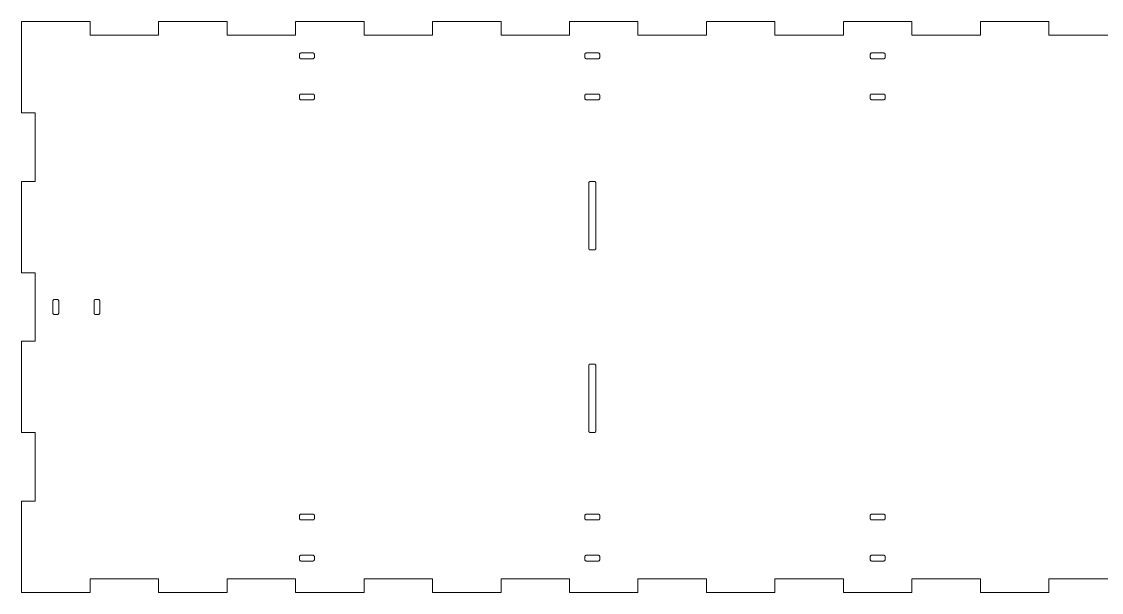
# Model space of a CAD drawing. Header units: millimetres. Extents: x 0 to 2766, y 0 to 982.
# Drawn here: x 1008 to 1481, y 0 to 250 of the extents above; entities that cross this region are included whole.
import ezdxf

# ---------------------------------------------------------------- set-up
doc = ezdxf.new("R2010")
doc.units = ezdxf.units.MM
doc.layers.add('CORTE', color=1, linetype='Continuous', lineweight=0)

msp = doc.modelspace()

# ---------------------------------------------------------------- linework, layer by layer
at = {"layer": 'CORTE'}
msp.add_lwpolyline([(1488, 244), (1458, 244), (1458, 250), (1428, 250), (1428, 244), (1398, 244), (1398, 250), (1368, 250), (1368, 244), (1338, 244), (1338, 250), (1308, 250), (1308, 244), (1278, 244), (1278, 250), (1248, 250), (1248, 244), (1218, 244), (1218, 250), (1188, 250), (1188, 244), (1158, 244), (1158, 250), (1128, 250), (1128, 244), (1098, 244), (1098, 250), (1068, 250), (1068, 244), (1038, 244), (1038, 250), (1008, 250), (1008, 210), (1014, 210), (1014, 180), (1008, 180), (1008, 140), (1014, 140), (1014, 110), (1008, 110), (1008, 70), (1014, 70), (1014, 40), (1008, 40), (1008, 0), (1008, 0), (1038, 0), (1038, 6), (1068, 6), (1068, 0), (1098, 0), (1098, 6), (1128, 6), (1128, 0), (1158, 0), (1158, 6), (1188, 6), (1188, 0), (1218, 0), (1218, 6), (1248, 6), (1248, 0), (1278, 0), (1278, 6), (1308, 6), (1308, 0), (1338, 0), (1338, 6), (1368, 6), (1368, 0), (1398, 0), (1398, 6), (1428, 6), (1428, 0), (1458, 0), (1458, 6), (1488, 6)], dxfattribs=at)
for points in [[(1135.65, 233.75), (1135.717179, 233.753773), (1135.783513, 233.765043), (1135.848167, 233.78367), (1135.91033, 233.809419), (1135.969219, 233.841965), (1136.024094, 233.880901), (1136.074264, 233.925736), (1136.119099, 233.975906), (1136.158035, 234.030781), (1136.190581, 234.08967), (1136.21633, 234.151833), (1136.234957, 234.216487), (1136.246227, 234.282821), (1136.25, 234.35), (1136.25, 235.65), (1136.246227, 235.717179), (1136.234957, 235.783513), (1136.21633, 235.848167), (1136.190581, 235.91033), (1136.158035, 235.969219), (1136.119099, 236.024094), (1136.074264, 236.074264), (1136.024094, 236.119099), (1135.969219, 236.158035), (1135.91033, 236.190581), (1135.848167, 236.21633), (1135.783513, 236.234957), (1135.717179, 236.246227), (1135.65, 236.25), (1130.35, 236.25), (1130.282821, 236.246227), (1130.216487, 236.234957), (1130.151833, 236.21633), (1130.08967, 236.190581), (1130.030781, 236.158035), (1129.975906, 236.119099), (1129.925736, 236.074264), (1129.880901, 236.024094), (1129.841965, 235.969219), (1129.809419, 235.91033), (1129.78367, 235.848167), (1129.765043, 235.783513), (1129.753773, 235.717179), (1129.75, 235.65), (1129.75, 234.35), (1129.753773, 234.282821), (1129.765043, 234.216487), (1129.78367, 234.151833), (1129.809419, 234.08967), (1129.841965, 234.030781), (1129.880901, 233.975906), (1129.925736, 233.925736), (1129.975906, 233.880901), (1130.030781, 233.841965), (1130.08967, 233.809419), (1130.151833, 233.78367), (1130.216487, 233.765043), (1130.282821, 233.753773), (1130.35, 233.75)], [(1260.65, 233.75), (1260.717179, 233.753773), (1260.783513, 233.765043), (1260.848167, 233.78367), (1260.91033, 233.809419), (1260.969219, 233.841965), (1261.024094, 233.880901), (1261.074264, 233.925736), (1261.119099, 233.975906), (1261.158035, 234.030781), (1261.190581, 234.08967), (1261.21633, 234.151833), (1261.234957, 234.216487), (1261.246227, 234.282821), (1261.25, 234.35), (1261.25, 235.65), (1261.246227, 235.717179), (1261.234957, 235.783513), (1261.21633, 235.848167), (1261.190581, 235.91033), (1261.158035, 235.969219), (1261.119099, 236.024094), (1261.074264, 236.074264), (1261.024094, 236.119099), (1260.969219, 236.158035), (1260.91033, 236.190581), (1260.848167, 236.21633), (1260.783513, 236.234957), (1260.717179, 236.246227), (1260.65, 236.25), (1255.35, 236.25), (1255.282821, 236.246227), (1255.216487, 236.234957), (1255.151833, 236.21633), (1255.08967, 236.190581), (1255.030781, 236.158035), (1254.975906, 236.119099), (1254.925736, 236.074264), (1254.880901, 236.024094), (1254.841965, 235.969219), (1254.809419, 235.91033), (1254.78367, 235.848167), (1254.765043, 235.783513), (1254.753773, 235.717179), (1254.75, 235.65), (1254.75, 234.35), (1254.753773, 234.282821), (1254.765043, 234.216487), (1254.78367, 234.151833), (1254.809419, 234.08967), (1254.841965, 234.030781), (1254.880901, 233.975906), (1254.925736, 233.925736), (1254.975906, 233.880901), (1255.030781, 233.841965), (1255.08967, 233.809419), (1255.151833, 233.78367), (1255.216487, 233.765043), (1255.282821, 233.753773), (1255.35, 233.75)], [(1385.65, 233.75), (1385.717179, 233.753773), (1385.783513, 233.765043), (1385.848167, 233.78367), (1385.91033, 233.809419), (1385.969219, 233.841965), (1386.024094, 233.880901), (1386.074264, 233.925736), (1386.119099, 233.975906), (1386.158035, 234.030781), (1386.190581, 234.08967), (1386.21633, 234.151833), (1386.234957, 234.216487), (1386.246227, 234.282821), (1386.25, 234.35), (1386.25, 235.65), (1386.246227, 235.717179), (1386.234957, 235.783513), (1386.21633, 235.848167), (1386.190581, 235.91033), (1386.158035, 235.969219), (1386.119099, 236.024094), (1386.074264, 236.074264), (1386.024094, 236.119099), (1385.969219, 236.158035), (1385.91033, 236.190581), (1385.848167, 236.21633), (1385.783513, 236.234957), (1385.717179, 236.246227), (1385.65, 236.25), (1380.35, 236.25), (1380.282821, 236.246227), (1380.216487, 236.234957), (1380.151833, 236.21633), (1380.08967, 236.190581), (1380.030781, 236.158035), (1379.975906, 236.119099), (1379.925736, 236.074264), (1379.880901, 236.024094), (1379.841965, 235.969219), (1379.809419, 235.91033), (1379.78367, 235.848167), (1379.765043, 235.783513), (1379.753773, 235.717179), (1379.75, 235.65), (1379.75, 234.35), (1379.753773, 234.282821), (1379.765043, 234.216487), (1379.78367, 234.151833), (1379.809419, 234.08967), (1379.841965, 234.030781), (1379.880901, 233.975906), (1379.925736, 233.925736), (1379.975906, 233.880901), (1380.030781, 233.841965), (1380.08967, 233.809419), (1380.151833, 233.78367), (1380.216487, 233.765043), (1380.282821, 233.753773), (1380.35, 233.75)], [(1135.65, 215.75), (1135.717179, 215.753773), (1135.783513, 215.765043), (1135.848167, 215.78367), (1135.91033, 215.809419), (1135.969219, 215.841965), (1136.024094, 215.880901), (1136.074264, 215.925736), (1136.119099, 215.975906), (1136.158035, 216.030781), (1136.190581, 216.08967), (1136.21633, 216.151833), (1136.234957, 216.216487), (1136.246227, 216.282821), (1136.25, 216.35), (1136.25, 217.65), (1136.246227, 217.717179), (1136.234957, 217.783513), (1136.21633, 217.848167), (1136.190581, 217.91033), (1136.158035, 217.969219), (1136.119099, 218.024094), (1136.074264, 218.074264), (1136.024094, 218.119099), (1135.969219, 218.158035), (1135.91033, 218.190581), (1135.848167, 218.21633), (1135.783513, 218.234957), (1135.717179, 218.246227), (1135.65, 218.25), (1130.35, 218.25), (1130.282821, 218.246227), (1130.216487, 218.234957), (1130.151833, 218.21633), (1130.08967, 218.190581), (1130.030781, 218.158035), (1129.975906, 218.119099), (1129.925736, 218.074264), (1129.880901, 218.024094), (1129.841965, 217.969219), (1129.809419, 217.91033), (1129.78367, 217.848167), (1129.765043, 217.783513), (1129.753773, 217.717179), (1129.75, 217.65), (1129.75, 216.35), (1129.753773, 216.282821), (1129.765043, 216.216487), (1129.78367, 216.151833), (1129.809419, 216.08967), (1129.841965, 216.030781), (1129.880901, 215.975906), (1129.925736, 215.925736), (1129.975906, 215.880901), (1130.030781, 215.841965), (1130.08967, 215.809419), (1130.151833, 215.78367), (1130.216487, 215.765043), (1130.282821, 215.753773), (1130.35, 215.75)], [(1260.65, 215.75), (1260.717179, 215.753773), (1260.783513, 215.765043), (1260.848167, 215.78367), (1260.91033, 215.809419), (1260.969219, 215.841965), (1261.024094, 215.880901), (1261.074264, 215.925736), (1261.119099, 215.975906), (1261.158035, 216.030781), (1261.190581, 216.08967), (1261.21633, 216.151833), (1261.234957, 216.216487), (1261.246227, 216.282821), (1261.25, 216.35), (1261.25, 217.65), (1261.246227, 217.717179), (1261.234957, 217.783513), (1261.21633, 217.848167), (1261.190581, 217.91033), (1261.158035, 217.969219), (1261.119099, 218.024094), (1261.074264, 218.074264), (1261.024094, 218.119099), (1260.969219, 218.158035), (1260.91033, 218.190581), (1260.848167, 218.21633), (1260.783513, 218.234957), (1260.717179, 218.246227), (1260.65, 218.25), (1255.35, 218.25), (1255.282821, 218.246227), (1255.216487, 218.234957), (1255.151833, 218.21633), (1255.08967, 218.190581), (1255.030781, 218.158035), (1254.975906, 218.119099), (1254.925736, 218.074264), (1254.880901, 218.024094), (1254.841965, 217.969219), (1254.809419, 217.91033), (1254.78367, 217.848167), (1254.765043, 217.783513), (1254.753773, 217.717179), (1254.75, 217.65), (1254.75, 216.35), (1254.753773, 216.282821), (1254.765043, 216.216487), (1254.78367, 216.151833), (1254.809419, 216.08967), (1254.841965, 216.030781), (1254.880901, 215.975906), (1254.925736, 215.925736), (1254.975906, 215.880901), (1255.030781, 215.841965), (1255.08967, 215.809419), (1255.151833, 215.78367), (1255.216487, 215.765043), (1255.282821, 215.753773), (1255.35, 215.75)], [(1385.65, 215.75), (1385.717179, 215.753773), (1385.783513, 215.765043), (1385.848167, 215.78367), (1385.91033, 215.809419), (1385.969219, 215.841965), (1386.024094, 215.880901), (1386.074264, 215.925736), (1386.119099, 215.975906), (1386.158035, 216.030781), (1386.190581, 216.08967), (1386.21633, 216.151833), (1386.234957, 216.216487), (1386.246227, 216.282821), (1386.25, 216.35), (1386.25, 217.65), (1386.246227, 217.717179), (1386.234957, 217.783513), (1386.21633, 217.848167), (1386.190581, 217.91033), (1386.158035, 217.969219), (1386.119099, 218.024094), (1386.074264, 218.074264), (1386.024094, 218.119099), (1385.969219, 218.158035), (1385.91033, 218.190581), (1385.848167, 218.21633), (1385.783513, 218.234957), (1385.717179, 218.246227), (1385.65, 218.25), (1380.35, 218.25), (1380.282821, 218.246227), (1380.216487, 218.234957), (1380.151833, 218.21633), (1380.08967, 218.190581), (1380.030781, 218.158035), (1379.975906, 218.119099), (1379.925736, 218.074264), (1379.880901, 218.024094), (1379.841965, 217.969219), (1379.809419, 217.91033), (1379.78367, 217.848167), (1379.765043, 217.783513), (1379.753773, 217.717179), (1379.75, 217.65), (1379.75, 216.35), (1379.753773, 216.282821), (1379.765043, 216.216487), (1379.78367, 216.151833), (1379.809419, 216.08967), (1379.841965, 216.030781), (1379.880901, 215.975906), (1379.925736, 215.925736), (1379.975906, 215.880901), (1380.030781, 215.841965), (1380.08967, 215.809419), (1380.151833, 215.78367), (1380.216487, 215.765043), (1380.282821, 215.753773), (1380.35, 215.75)], [(1258.9, 150), (1258.967179, 150.003773), (1259.033513, 150.015043), (1259.098167, 150.03367), (1259.16033, 150.059419), (1259.219219, 150.091965), (1259.274094, 150.130901), (1259.324264, 150.175736), (1259.369099, 150.225906), (1259.408035, 150.280781), (1259.440581, 150.33967), (1259.46633, 150.401833), (1259.484957, 150.466487), (1259.496227, 150.532821), (1259.5, 150.6), (1259.5, 179.4), (1259.496227, 179.467179), (1259.484957, 179.533513), (1259.46633, 179.598167), (1259.440581, 179.66033), (1259.408035, 179.719219), (1259.369099, 179.774094), (1259.324264, 179.824264), (1259.274094, 179.869099), (1259.219219, 179.908035), (1259.16033, 179.940581), (1259.098167, 179.96633), (1259.033513, 179.984957), (1258.967179, 179.996227), (1258.9, 180), (1257.1, 180), (1257.032821, 179.996227), (1256.966487, 179.984957), (1256.901833, 179.96633), (1256.83967, 179.940581), (1256.780781, 179.908035), (1256.725906, 179.869099), (1256.675736, 179.824264), (1256.630901, 179.774094), (1256.591965, 179.719219), (1256.559419, 179.66033), (1256.53367, 179.598167), (1256.515043, 179.533513), (1256.503773, 179.467179), (1256.5, 179.4), (1256.5, 150.6), (1256.503773, 150.532821), (1256.515043, 150.466487), (1256.53367, 150.401833), (1256.559419, 150.33967), (1256.591965, 150.280781), (1256.630901, 150.225906), (1256.675736, 150.175736), (1256.725906, 150.130901), (1256.780781, 150.091965), (1256.83967, 150.059419), (1256.901833, 150.03367), (1256.966487, 150.015043), (1257.032821, 150.003773), (1257.1, 150)], [(1023.65, 121.75), (1023.717179, 121.753773), (1023.783513, 121.765043), (1023.848167, 121.78367), (1023.91033, 121.809419), (1023.969219, 121.841965), (1024.024094, 121.880901), (1024.074264, 121.925736), (1024.119099, 121.975906), (1024.158035, 122.030781), (1024.190581, 122.08967), (1024.21633, 122.151833), (1024.234957, 122.216487), (1024.246227, 122.282821), (1024.25, 122.35), (1024.25, 127.65), (1024.246227, 127.717179), (1024.234957, 127.783513), (1024.21633, 127.848167), (1024.190581, 127.91033), (1024.158035, 127.969219), (1024.119099, 128.024094), (1024.074264, 128.074264), (1024.024094, 128.119099), (1023.969219, 128.158035), (1023.91033, 128.190581), (1023.848167, 128.21633), (1023.783513, 128.234957), (1023.717179, 128.246227), (1023.65, 128.25), (1022.35, 128.25), (1022.282821, 128.246227), (1022.216487, 128.234957), (1022.151833, 128.21633), (1022.08967, 128.190581), (1022.030781, 128.158035), (1021.975906, 128.119099), (1021.925736, 128.074264), (1021.880901, 128.024094), (1021.841965, 127.969219), (1021.809419, 127.91033), (1021.78367, 127.848167), (1021.765043, 127.783513), (1021.753773, 127.717179), (1021.75, 127.65), (1021.75, 122.35), (1021.753773, 122.282821), (1021.765043, 122.216487), (1021.78367, 122.151833), (1021.809419, 122.08967), (1021.841965, 122.030781), (1021.880901, 121.975906), (1021.925736, 121.925736), (1021.975906, 121.880901), (1022.030781, 121.841965), (1022.08967, 121.809419), (1022.151833, 121.78367), (1022.216487, 121.765043), (1022.282821, 121.753773), (1022.35, 121.75)], [(1041.65, 121.75), (1041.717179, 121.753773), (1041.783513, 121.765043), (1041.848167, 121.78367), (1041.91033, 121.809419), (1041.969219, 121.841965), (1042.024094, 121.880901), (1042.074264, 121.925736), (1042.119099, 121.975906), (1042.158035, 122.030781), (1042.190581, 122.08967), (1042.21633, 122.151833), (1042.234957, 122.216487), (1042.246227, 122.282821), (1042.25, 122.35), (1042.25, 127.65), (1042.246227, 127.717179), (1042.234957, 127.783513), (1042.21633, 127.848167), (1042.190581, 127.91033), (1042.158035, 127.969219), (1042.119099, 128.024094), (1042.074264, 128.074264), (1042.024094, 128.119099), (1041.969219, 128.158035), (1041.91033, 128.190581), (1041.848167, 128.21633), (1041.783513, 128.234957), (1041.717179, 128.246227), (1041.65, 128.25), (1040.35, 128.25), (1040.282821, 128.246227), (1040.216487, 128.234957), (1040.151833, 128.21633), (1040.08967, 128.190581), (1040.030781, 128.158035), (1039.975906, 128.119099), (1039.925736, 128.074264), (1039.880901, 128.024094), (1039.841965, 127.969219), (1039.809419, 127.91033), (1039.78367, 127.848167), (1039.765043, 127.783513), (1039.753773, 127.717179), (1039.75, 127.65), (1039.75, 122.35), (1039.753773, 122.282821), (1039.765043, 122.216487), (1039.78367, 122.151833), (1039.809419, 122.08967), (1039.841965, 122.030781), (1039.880901, 121.975906), (1039.925736, 121.925736), (1039.975906, 121.880901), (1040.030781, 121.841965), (1040.08967, 121.809419), (1040.151833, 121.78367), (1040.216487, 121.765043), (1040.282821, 121.753773), (1040.35, 121.75)], [(1258.9, 70), (1258.967179, 70.003773), (1259.033513, 70.015043), (1259.098167, 70.03367), (1259.16033, 70.059419), (1259.219219, 70.091965), (1259.274094, 70.130901), (1259.324264, 70.175736), (1259.369099, 70.225906), (1259.408035, 70.280781), (1259.440581, 70.33967), (1259.46633, 70.401833), (1259.484957, 70.466487), (1259.496227, 70.532821), (1259.5, 70.6), (1259.5, 99.4), (1259.496227, 99.467179), (1259.484957, 99.533513), (1259.46633, 99.598167), (1259.440581, 99.66033), (1259.408035, 99.719219), (1259.369099, 99.774094), (1259.324264, 99.824264), (1259.274094, 99.869099), (1259.219219, 99.908035), (1259.16033, 99.940581), (1259.098167, 99.96633), (1259.033513, 99.984957), (1258.967179, 99.996227), (1258.9, 100), (1257.1, 100), (1257.032821, 99.996227), (1256.966487, 99.984957), (1256.901833, 99.96633), (1256.83967, 99.940581), (1256.780781, 99.908035), (1256.725906, 99.869099), (1256.675736, 99.824264), (1256.630901, 99.774094), (1256.591965, 99.719219), (1256.559419, 99.66033), (1256.53367, 99.598167), (1256.515043, 99.533513), (1256.503773, 99.467179), (1256.5, 99.4), (1256.5, 70.6), (1256.503773, 70.532821), (1256.515043, 70.466487), (1256.53367, 70.401833), (1256.559419, 70.33967), (1256.591965, 70.280781), (1256.630901, 70.225906), (1256.675736, 70.175736), (1256.725906, 70.130901), (1256.780781, 70.091965), (1256.83967, 70.059419), (1256.901833, 70.03367), (1256.966487, 70.015043), (1257.032821, 70.003773), (1257.1, 70)], [(1135.65, 31.75), (1135.717179, 31.753773), (1135.783513, 31.765043), (1135.848167, 31.78367), (1135.91033, 31.809419), (1135.969219, 31.841965), (1136.024094, 31.880901), (1136.074264, 31.925736), (1136.119099, 31.975906), (1136.158035, 32.030781), (1136.190581, 32.08967), (1136.21633, 32.151833), (1136.234957, 32.216487), (1136.246227, 32.282821), (1136.25, 32.35), (1136.25, 33.65), (1136.246227, 33.717179), (1136.234957, 33.783513), (1136.21633, 33.848167), (1136.190581, 33.91033), (1136.158035, 33.969219), (1136.119099, 34.024094), (1136.074264, 34.074264), (1136.024094, 34.119099), (1135.969219, 34.158035), (1135.91033, 34.190581), (1135.848167, 34.21633), (1135.783513, 34.234957), (1135.717179, 34.246227), (1135.65, 34.25), (1130.35, 34.25), (1130.282821, 34.246227), (1130.216487, 34.234957), (1130.151833, 34.21633), (1130.08967, 34.190581), (1130.030781, 34.158035), (1129.975906, 34.119099), (1129.925736, 34.074264), (1129.880901, 34.024094), (1129.841965, 33.969219), (1129.809419, 33.91033), (1129.78367, 33.848167), (1129.765043, 33.783513), (1129.753773, 33.717179), (1129.75, 33.65), (1129.75, 32.35), (1129.753773, 32.282821), (1129.765043, 32.216487), (1129.78367, 32.151833), (1129.809419, 32.08967), (1129.841965, 32.030781), (1129.880901, 31.975906), (1129.925736, 31.925736), (1129.975906, 31.880901), (1130.030781, 31.841965), (1130.08967, 31.809419), (1130.151833, 31.78367), (1130.216487, 31.765043), (1130.282821, 31.753773), (1130.35, 31.75)], [(1260.65, 31.75), (1260.717179, 31.753773), (1260.783513, 31.765043), (1260.848167, 31.78367), (1260.91033, 31.809419), (1260.969219, 31.841965), (1261.024094, 31.880901), (1261.074264, 31.925736), (1261.119099, 31.975906), (1261.158035, 32.030781), (1261.190581, 32.08967), (1261.21633, 32.151833), (1261.234957, 32.216487), (1261.246227, 32.282821), (1261.25, 32.35), (1261.25, 33.65), (1261.246227, 33.717179), (1261.234957, 33.783513), (1261.21633, 33.848167), (1261.190581, 33.91033), (1261.158035, 33.969219), (1261.119099, 34.024094), (1261.074264, 34.074264), (1261.024094, 34.119099), (1260.969219, 34.158035), (1260.91033, 34.190581), (1260.848167, 34.21633), (1260.783513, 34.234957), (1260.717179, 34.246227), (1260.65, 34.25), (1255.35, 34.25), (1255.282821, 34.246227), (1255.216487, 34.234957), (1255.151833, 34.21633), (1255.08967, 34.190581), (1255.030781, 34.158035), (1254.975906, 34.119099), (1254.925736, 34.074264), (1254.880901, 34.024094), (1254.841965, 33.969219), (1254.809419, 33.91033), (1254.78367, 33.848167), (1254.765043, 33.783513), (1254.753773, 33.717179), (1254.75, 33.65), (1254.75, 32.35), (1254.753773, 32.282821), (1254.765043, 32.216487), (1254.78367, 32.151833), (1254.809419, 32.08967), (1254.841965, 32.030781), (1254.880901, 31.975906), (1254.925736, 31.925736), (1254.975906, 31.880901), (1255.030781, 31.841965), (1255.08967, 31.809419), (1255.151833, 31.78367), (1255.216487, 31.765043), (1255.282821, 31.753773), (1255.35, 31.75)], [(1385.65, 31.75), (1385.717179, 31.753773), (1385.783513, 31.765043), (1385.848167, 31.78367), (1385.91033, 31.809419), (1385.969219, 31.841965), (1386.024094, 31.880901), (1386.074264, 31.925736), (1386.119099, 31.975906), (1386.158035, 32.030781), (1386.190581, 32.08967), (1386.21633, 32.151833), (1386.234957, 32.216487), (1386.246227, 32.282821), (1386.25, 32.35), (1386.25, 33.65), (1386.246227, 33.717179), (1386.234957, 33.783513), (1386.21633, 33.848167), (1386.190581, 33.91033), (1386.158035, 33.969219), (1386.119099, 34.024094), (1386.074264, 34.074264), (1386.024094, 34.119099), (1385.969219, 34.158035), (1385.91033, 34.190581), (1385.848167, 34.21633), (1385.783513, 34.234957), (1385.717179, 34.246227), (1385.65, 34.25), (1380.35, 34.25), (1380.282821, 34.246227), (1380.216487, 34.234957), (1380.151833, 34.21633), (1380.08967, 34.190581), (1380.030781, 34.158035), (1379.975906, 34.119099), (1379.925736, 34.074264), (1379.880901, 34.024094), (1379.841965, 33.969219), (1379.809419, 33.91033), (1379.78367, 33.848167), (1379.765043, 33.783513), (1379.753773, 33.717179), (1379.75, 33.65), (1379.75, 32.35), (1379.753773, 32.282821), (1379.765043, 32.216487), (1379.78367, 32.151833), (1379.809419, 32.08967), (1379.841965, 32.030781), (1379.880901, 31.975906), (1379.925736, 31.925736), (1379.975906, 31.880901), (1380.030781, 31.841965), (1380.08967, 31.809419), (1380.151833, 31.78367), (1380.216487, 31.765043), (1380.282821, 31.753773), (1380.35, 31.75)], [(1135.65, 13.75), (1135.717179, 13.753773), (1135.783513, 13.765043), (1135.848167, 13.78367), (1135.91033, 13.809419), (1135.969219, 13.841965), (1136.024094, 13.880901), (1136.074264, 13.925736), (1136.119099, 13.975906), (1136.158035, 14.030781), (1136.190581, 14.08967), (1136.21633, 14.151833), (1136.234957, 14.216487), (1136.246227, 14.282821), (1136.25, 14.35), (1136.25, 15.65), (1136.246227, 15.717179), (1136.234957, 15.783513), (1136.21633, 15.848167), (1136.190581, 15.91033), (1136.158035, 15.969219), (1136.119099, 16.024094), (1136.074264, 16.074264), (1136.024094, 16.119099), (1135.969219, 16.158035), (1135.91033, 16.190581), (1135.848167, 16.21633), (1135.783513, 16.234957), (1135.717179, 16.246227), (1135.65, 16.25), (1130.35, 16.25), (1130.282821, 16.246227), (1130.216487, 16.234957), (1130.151833, 16.21633), (1130.08967, 16.190581), (1130.030781, 16.158035), (1129.975906, 16.119099), (1129.925736, 16.074264), (1129.880901, 16.024094), (1129.841965, 15.969219), (1129.809419, 15.91033), (1129.78367, 15.848167), (1129.765043, 15.783513), (1129.753773, 15.717179), (1129.75, 15.65), (1129.75, 14.35), (1129.753773, 14.282821), (1129.765043, 14.216487), (1129.78367, 14.151833), (1129.809419, 14.08967), (1129.841965, 14.030781), (1129.880901, 13.975906), (1129.925736, 13.925736), (1129.975906, 13.880901), (1130.030781, 13.841965), (1130.08967, 13.809419), (1130.151833, 13.78367), (1130.216487, 13.765043), (1130.282821, 13.753773), (1130.35, 13.75)], [(1260.65, 13.75), (1260.717179, 13.753773), (1260.783513, 13.765043), (1260.848167, 13.78367), (1260.91033, 13.809419), (1260.969219, 13.841965), (1261.024094, 13.880901), (1261.074264, 13.925736), (1261.119099, 13.975906), (1261.158035, 14.030781), (1261.190581, 14.08967), (1261.21633, 14.151833), (1261.234957, 14.216487), (1261.246227, 14.282821), (1261.25, 14.35), (1261.25, 15.65), (1261.246227, 15.717179), (1261.234957, 15.783513), (1261.21633, 15.848167), (1261.190581, 15.91033), (1261.158035, 15.969219), (1261.119099, 16.024094), (1261.074264, 16.074264), (1261.024094, 16.119099), (1260.969219, 16.158035), (1260.91033, 16.190581), (1260.848167, 16.21633), (1260.783513, 16.234957), (1260.717179, 16.246227), (1260.65, 16.25), (1255.35, 16.25), (1255.282821, 16.246227), (1255.216487, 16.234957), (1255.151833, 16.21633), (1255.08967, 16.190581), (1255.030781, 16.158035), (1254.975906, 16.119099), (1254.925736, 16.074264), (1254.880901, 16.024094), (1254.841965, 15.969219), (1254.809419, 15.91033), (1254.78367, 15.848167), (1254.765043, 15.783513), (1254.753773, 15.717179), (1254.75, 15.65), (1254.75, 14.35), (1254.753773, 14.282821), (1254.765043, 14.216487), (1254.78367, 14.151833), (1254.809419, 14.08967), (1254.841965, 14.030781), (1254.880901, 13.975906), (1254.925736, 13.925736), (1254.975906, 13.880901), (1255.030781, 13.841965), (1255.08967, 13.809419), (1255.151833, 13.78367), (1255.216487, 13.765043), (1255.282821, 13.753773), (1255.35, 13.75)], [(1385.65, 13.75), (1385.717179, 13.753773), (1385.783513, 13.765043), (1385.848167, 13.78367), (1385.91033, 13.809419), (1385.969219, 13.841965), (1386.024094, 13.880901), (1386.074264, 13.925736), (1386.119099, 13.975906), (1386.158035, 14.030781), (1386.190581, 14.08967), (1386.21633, 14.151833), (1386.234957, 14.216487), (1386.246227, 14.282821), (1386.25, 14.35), (1386.25, 15.65), (1386.246227, 15.717179), (1386.234957, 15.783513), (1386.21633, 15.848167), (1386.190581, 15.91033), (1386.158035, 15.969219), (1386.119099, 16.024094), (1386.074264, 16.074264), (1386.024094, 16.119099), (1385.969219, 16.158035), (1385.91033, 16.190581), (1385.848167, 16.21633), (1385.783513, 16.234957), (1385.717179, 16.246227), (1385.65, 16.25), (1380.35, 16.25), (1380.282821, 16.246227), (1380.216487, 16.234957), (1380.151833, 16.21633), (1380.08967, 16.190581), (1380.030781, 16.158035), (1379.975906, 16.119099), (1379.925736, 16.074264), (1379.880901, 16.024094), (1379.841965, 15.969219), (1379.809419, 15.91033), (1379.78367, 15.848167), (1379.765043, 15.783513), (1379.753773, 15.717179), (1379.75, 15.65), (1379.75, 14.35), (1379.753773, 14.282821), (1379.765043, 14.216487), (1379.78367, 14.151833), (1379.809419, 14.08967), (1379.841965, 14.030781), (1379.880901, 13.975906), (1379.925736, 13.925736), (1379.975906, 13.880901), (1380.030781, 13.841965), (1380.08967, 13.809419), (1380.151833, 13.78367), (1380.216487, 13.765043), (1380.282821, 13.753773), (1380.35, 13.75)]]:
    msp.add_lwpolyline(points, close=True, dxfattribs=at)

doc.saveas('drawing.dxf')
